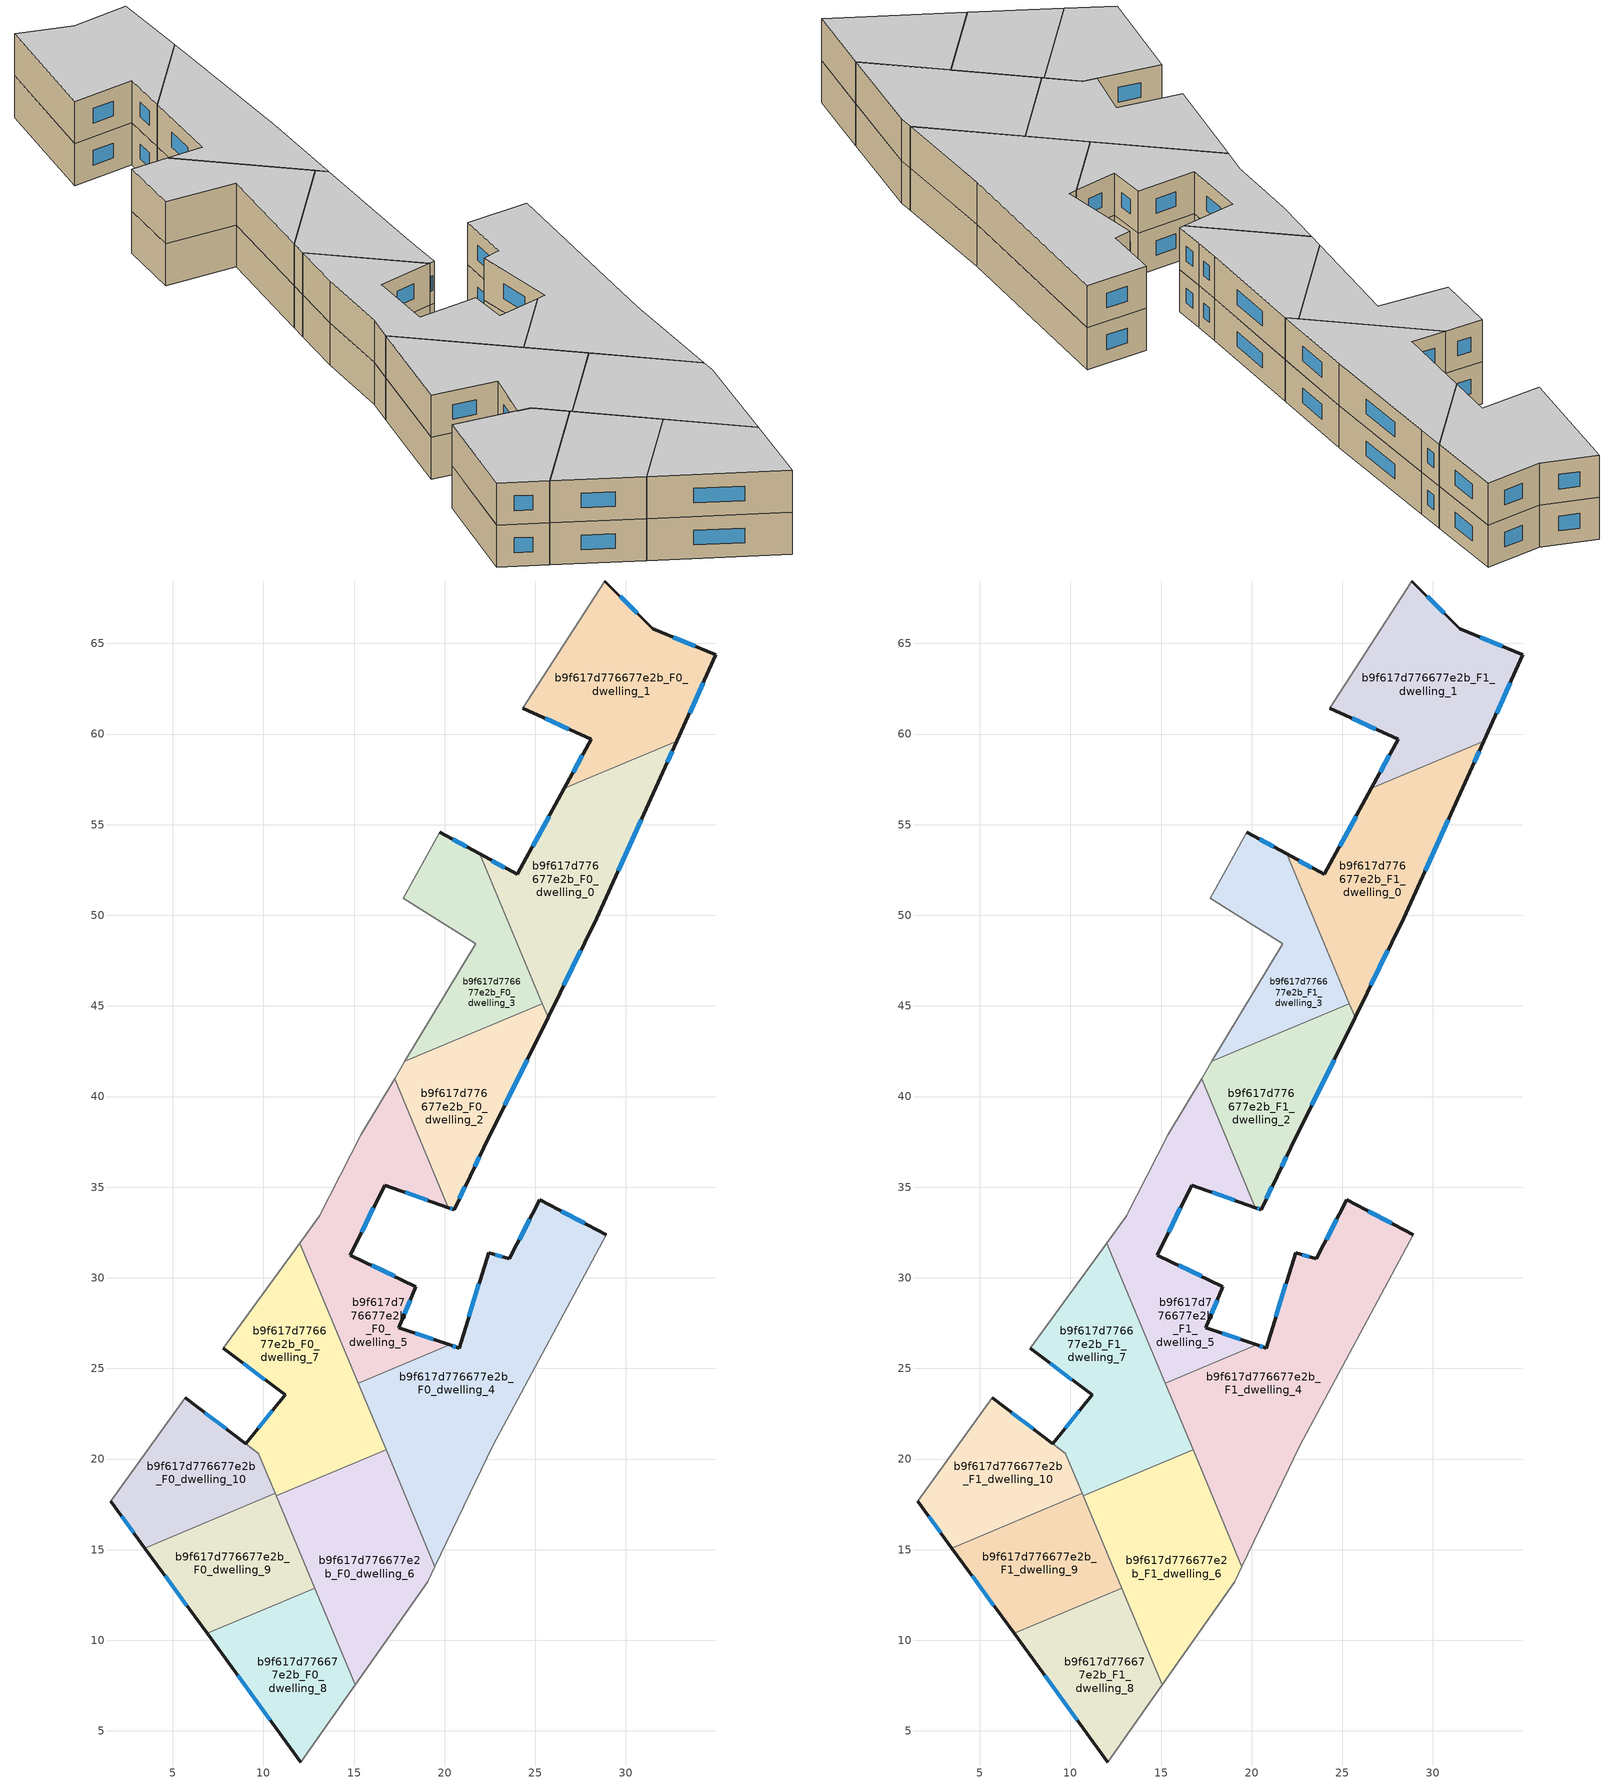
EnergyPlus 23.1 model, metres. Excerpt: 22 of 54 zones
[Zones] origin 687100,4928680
b9f617d776677e2b_F0_dwelling_0
 floor ground (EU_floor_Construction): 32.82,59.61 32.04,57.89 28.38,49.83 25.7,44.38 21.93,53.38 24,52.25 26.61,57.01 z0
 wall outside (EU_wall_Construction): 26.61,57.01 24,52.25 21.93,53.38 / 25.7,44.38 28.38,49.83 32.04,57.89 32.82,59.61 z0:3
 wall to b9f617d776677e2b_F0_dwelling_1 (EU_wall_Construction): 32.82,59.61 26.61,57.01 z0:3
 wall to b9f617d776677e2b_F0_dwelling_3 (EU_wall_Construction): 21.93,53.38 25.4,45.12 z0:3
 wall to b9f617d776677e2b_F0_dwelling_2 (EU_wall_Construction): 25.4,45.12 25.7,44.38 z0:3
 window (EU_Window_Construction): 23.33,52.62 22.61,53.02 / 25.76,55.47 24.85,53.8 / 32.3,58.45 32.57,59.05 / 29.57,52.45 30.85,55.27 / 26.58,46.15 27.51,48.06 z0.98:2.02
b9f617d776677e2b_F0_dwelling_1
 floor ground (EU_floor_Construction): 34.96,64.36 32.82,59.61 26.61,57.01 28.08,59.71 24.32,61.43 28.83,68.45 31.49,65.82 z0
 wall outside (EU_wall_Construction): 24.32,61.43 28.08,59.71 26.61,57.01 / 32.82,59.61 34.96,64.36 31.49,65.82 28.83,68.45 z0:3
 wall adiabatic (EU_wall_Construction): 28.83,68.45 24.32,61.43 z0:3
 window (EU_Window_Construction): 27.6,58.83 27.09,57.89 / 25.55,60.87 26.86,60.27 / 30.63,66.68 29.7,67.59 / 33.84,64.84 32.62,65.35 / 33.52,61.16 34.27,62.82 z0.98:2.02
b9f617d776677e2b_F0_dwelling_10
 floor ground (EU_floor_Construction): 9.75,20.28 10.66,18.11 3.46,15.09 1.57,17.67 5.69,23.37 z0
 wall outside (EU_wall_Construction): 1.57,17.67 3.46,15.09 / 9.02,20.84 5.69,23.37 z0:3
 wall adiabatic (EU_wall_Construction): 5.69,23.37 1.57,17.67 z0:3
 wall to b9f617d776677e2b_F0_dwelling_7 (EU_wall_Construction): 9.75,20.28 9.02,20.83 / 10.66,18.11 9.75,20.27 z0:3
 wall to b9f617d776677e2b_F0_dwelling_9 (EU_wall_Construction): 3.46,15.09 10.66,18.11 z0:3
 window (EU_Window_Construction): 2.19,16.83 2.85,15.93 / 7.94,21.66 6.78,22.55 z0.98:2.02
b9f617d776677e2b_F0_dwelling_2
 floor ground (EU_floor_Construction): 25.4,45.12 25.7,44.38 22.16,37.17 21.4,35.61 20.53,33.76 20.21,33.88 17.23,40.98 17.81,41.94 z0
 wall outside (EU_wall_Construction): 20.21,33.88 20.53,33.76 21.4,35.61 22.16,37.17 25.7,44.38 z0:3
 wall to b9f617d776677e2b_F0_dwelling_5 (EU_wall_Construction): 17.23,40.98 20.21,33.88 z0:3
 wall adiabatic (EU_wall_Construction): 17.81,41.94 17.23,40.98 z0:3
 wall to b9f617d776677e2b_F0_dwelling_3 (EU_wall_Construction): 25.4,45.12 17.81,41.94 z0:3
 window (EU_Window_Construction): 23.32,39.52 24.55,42.04 / 21.65,36.12 21.92,36.67 / 20.82,34.37 21.12,35.01 / 20.32,33.84 20.43,33.8 z0.98:2.02
b9f617d776677e2b_F0_dwelling_3
 floor ground (EU_floor_Construction): 21.93,53.38 25.4,45.12 17.81,41.94 21.71,48.43 17.72,50.95 19.72,54.59 z0
 wall outside (EU_wall_Construction): 21.93,53.38 19.72,54.59 z0:3
 wall adiabatic (EU_wall_Construction): 19.72,54.59 17.72,50.95 21.71,48.43 17.81,41.94 z0:3
 window (EU_Window_Construction): 21.22,53.78 20.44,54.2 z0.98:2.02
b9f617d776677e2b_F0_dwelling_4
 floor ground (EU_floor_Construction): 28.92,32.38 22.65,20.74 19.47,14.07 15.23,24.18 20.28,26.3 20.79,26.12 22.42,31.39 23.56,31.04 25.25,34.29 z0
 wall outside (EU_wall_Construction): 28.92,32.38 25.25,34.29 23.56,31.04 22.42,31.39 20.79,26.12 20.28,26.3 z0:3
 wall adiabatic (EU_wall_Construction): 19.47,14.07 22.65,20.74 28.92,32.38 z0:3
 wall to b9f617d776677e2b_F0_dwelling_5 (EU_wall_Construction): 20.28,26.3 15.23,24.18 z0:3
 wall to b9f617d776677e2b_F0_dwelling_6 (EU_wall_Construction): 16.77,20.52 19.47,14.07 z0:3
 wall to b9f617d776677e2b_F0_dwelling_7 (EU_wall_Construction): 15.23,24.18 16.77,20.52 z0:3
 window (EU_Window_Construction): 20.63,26.18 20.45,26.24 / 21.89,29.68 21.32,27.84 / 23.19,31.16 22.79,31.28 / 24.7,33.24 24.11,32.1 / 27.73,33.01 26.45,33.67 z0.98:2.02
b9f617d776677e2b_F0_dwelling_5
 floor ground (EU_floor_Construction): 17.23,40.98 20.21,33.88 16.68,35.11 14.8,31.24 18.41,29.51 17.47,27.23 20.28,26.3 15.23,24.18 12,31.91 13.08,33.4 15.4,37.93 z0
 wall outside (EU_wall_Construction): 20.28,26.3 17.47,27.23 18.41,29.51 14.8,31.24 16.68,35.11 20.21,33.88 z0:3
 wall adiabatic (EU_wall_Construction): 17.23,40.98 15.4,37.93 13.08,33.4 12,31.91 z0:3
 wall to b9f617d776677e2b_F0_dwelling_7 (EU_wall_Construction): 12,31.91 15.23,24.18 z0:3
 window (EU_Window_Construction): 19.37,26.6 18.39,26.93 / 17.83,34.71 19.06,34.28 / 15.42,32.5 16.07,33.86 / 17.24,30.08 15.98,30.68 / 17.78,27.98 18.11,28.77 z0.98:2.02
b9f617d776677e2b_F0_dwelling_6
 floor ground (EU_floor_Construction): 16.77,20.52 19.47,14.07 19.06,13.22 15.08,7.56 10.71,17.98 z0
 wall adiabatic (EU_wall_Construction): 15.08,7.56 19.06,13.22 19.47,14.07 z0:3
 wall to b9f617d776677e2b_F0_dwelling_7 (EU_wall_Construction): 16.77,20.52 10.71,17.98 z0:3
 wall to b9f617d776677e2b_F0_dwelling_8 (EU_wall_Construction): 12.85,12.88 15.08,7.56 z0:3
 wall to b9f617d776677e2b_F0_dwelling_9 (EU_wall_Construction): 10.71,17.98 12.85,12.88 z0:3
b9f617d776677e2b_F0_dwelling_7
 floor ground (EU_floor_Construction): 12,31.91 16.77,20.52 10.71,17.98 9.75,20.28 9.02,20.83 11.19,23.53 7.79,26.12 z0
 wall outside (EU_wall_Construction): 7.79,26.12 11.19,23.53 9.02,20.83 z0:3
 wall adiabatic (EU_wall_Construction): 12,31.91 7.79,26.12 z0:3
 wall to b9f617d776677e2b_F0_dwelling_9 (EU_wall_Construction): 10.66,18.11 10.71,17.98 z0:3
 window (EU_Window_Construction): 8.9,25.28 10.09,24.38 / 10.49,22.66 9.73,21.71 z0.98:2.02
b9f617d776677e2b_F0_dwelling_8
 floor ground (EU_floor_Construction): 12.85,12.88 15.08,7.56 12.07,3.29 6.89,10.39 z0
 wall outside (EU_wall_Construction): 6.89,10.39 12.07,3.29 z0:3
 wall adiabatic (EU_wall_Construction): 12.07,3.29 15.08,7.56 z0:3
 wall to b9f617d776677e2b_F0_dwelling_9 (EU_wall_Construction): 12.85,12.88 6.89,10.39 z0:3
 window (EU_Window_Construction): 8.58,8.08 10.39,5.6 z0.98:2.02
b9f617d776677e2b_F0_dwelling_9
 floor ground (EU_floor_Construction): 10.66,18.11 12.85,12.88 6.89,10.39 3.46,15.09 z0
 wall outside (EU_wall_Construction): 3.46,15.09 6.89,10.39 z0:3
 window (EU_Window_Construction): 4.57,13.56 5.77,11.92 z0.98:2.02
b9f617d776677e2b_F1_dwelling_0
 floor to b9f617d776677e2b_F0_dwelling_0 (EU_floor_Construction): 32.82,59.61 32.04,57.89 28.38,49.83 25.7,44.38 21.93,53.38 24,52.25 26.61,57.01 z3
 wall outside (EU_wall_Construction): 26.61,57.01 24,52.25 21.93,53.38 / 25.7,44.38 28.38,49.83 32.04,57.89 32.82,59.61 z3:6
 wall to b9f617d776677e2b_F1_dwelling_1 (EU_wall_Construction): 32.82,59.61 26.61,57.01 z3:6
 wall to b9f617d776677e2b_F1_dwelling_3 (EU_wall_Construction): 21.93,53.38 25.4,45.12 z3:6
 wall to b9f617d776677e2b_F1_dwelling_2 (EU_wall_Construction): 25.4,45.12 25.7,44.38 z3:6
 window (EU_Window_Construction): 23.33,52.62 22.61,53.02 / 25.76,55.47 24.85,53.8 / 32.3,58.45 32.57,59.05 / 29.57,52.45 30.85,55.27 / 26.58,46.15 27.51,48.06 z3.98:5.02
 ceiling to b9f617d776677e2b_F2_dwelling_0 (EU_floor_Construction): 28.38,49.83 32.04,57.89 32.82,59.61 26.61,57.01 24,52.25 21.93,53.38 25.7,44.38 z6
b9f617d776677e2b_F1_dwelling_1
 floor to b9f617d776677e2b_F0_dwelling_1 (EU_floor_Construction): 34.96,64.36 32.82,59.61 26.61,57.01 28.08,59.71 24.32,61.43 28.83,68.45 31.49,65.82 z3
 wall outside (EU_wall_Construction): 24.32,61.43 28.08,59.71 26.61,57.01 / 32.82,59.61 34.96,64.36 31.49,65.82 28.83,68.45 z3:6
 wall adiabatic (EU_wall_Construction): 28.83,68.45 24.32,61.43 z3:6
 window (EU_Window_Construction): 27.6,58.83 27.09,57.89 / 25.55,60.87 26.86,60.27 / 30.63,66.68 29.7,67.59 / 33.84,64.84 32.62,65.35 / 33.52,61.16 34.27,62.82 z3.98:5.02
 ceiling to b9f617d776677e2b_F2_dwelling_1 (EU_floor_Construction): 32.82,59.61 34.96,64.36 31.49,65.82 28.83,68.45 24.32,61.43 28.08,59.71 26.61,57.01 z6
b9f617d776677e2b_F1_dwelling_10
 floor to b9f617d776677e2b_F0_dwelling_10 (EU_floor_Construction): 9.75,20.28 10.66,18.11 3.46,15.09 1.57,17.67 5.69,23.37 z3
 wall outside (EU_wall_Construction): 1.57,17.67 3.46,15.09 / 9.02,20.84 5.69,23.37 z3:6
 wall adiabatic (EU_wall_Construction): 5.69,23.37 1.57,17.67 z3:6
 wall to b9f617d776677e2b_F1_dwelling_7 (EU_wall_Construction): 9.75,20.28 9.02,20.83 / 10.66,18.11 9.75,20.27 z3:6
 wall to b9f617d776677e2b_F1_dwelling_9 (EU_wall_Construction): 3.46,15.09 10.66,18.11 z3:6
 window (EU_Window_Construction): 2.19,16.83 2.85,15.93 / 7.94,21.66 6.78,22.55 z3.98:5.02
 ceiling to b9f617d776677e2b_F2_dwelling_10 (EU_floor_Construction): 10.66,18.11 9.75,20.28 5.69,23.37 1.57,17.67 3.46,15.09 z6
b9f617d776677e2b_F1_dwelling_2
 floor to b9f617d776677e2b_F0_dwelling_2 (EU_floor_Construction): 25.4,45.12 25.7,44.38 22.16,37.17 21.4,35.61 20.53,33.76 20.21,33.88 17.23,40.98 17.81,41.94 z3
 wall outside (EU_wall_Construction): 20.21,33.88 20.53,33.76 21.4,35.61 22.16,37.17 25.7,44.38 z3:6
 wall to b9f617d776677e2b_F1_dwelling_5 (EU_wall_Construction): 17.23,40.98 20.21,33.88 z3:6
 wall adiabatic (EU_wall_Construction): 17.81,41.94 17.23,40.98 z3:6
 wall to b9f617d776677e2b_F1_dwelling_3 (EU_wall_Construction): 25.4,45.12 17.81,41.94 z3:6
 window (EU_Window_Construction): 23.32,39.52 24.55,42.04 / 21.65,36.12 21.92,36.67 / 20.82,34.37 21.12,35.01 / 20.32,33.84 20.43,33.8 z3.98:5.02
 ceiling to b9f617d776677e2b_F2_dwelling_2 (EU_floor_Construction): 21.4,35.61 22.16,37.17 25.7,44.38 25.4,45.12 17.81,41.94 17.23,40.98 20.21,33.88 20.53,33.76 z6
b9f617d776677e2b_F1_dwelling_3
 floor to b9f617d776677e2b_F0_dwelling_3 (EU_floor_Construction): 21.93,53.38 25.4,45.12 17.81,41.94 21.71,48.43 17.72,50.95 19.72,54.59 z3
 wall outside (EU_wall_Construction): 21.93,53.38 19.72,54.59 z3:6
 wall adiabatic (EU_wall_Construction): 19.72,54.59 17.72,50.95 21.71,48.43 17.81,41.94 z3:6
 window (EU_Window_Construction): 21.22,53.78 20.44,54.2 z3.98:5.02
 ceiling to b9f617d776677e2b_F2_dwelling_3 (EU_floor_Construction): 25.4,45.12 21.93,53.38 19.72,54.59 17.72,50.95 21.71,48.43 17.81,41.94 z6
b9f617d776677e2b_F1_dwelling_4
 floor to b9f617d776677e2b_F0_dwelling_4 (EU_floor_Construction): 28.92,32.38 22.65,20.74 19.47,14.07 15.23,24.18 20.28,26.3 20.79,26.12 22.42,31.39 23.56,31.04 25.25,34.29 z3
 wall outside (EU_wall_Construction): 28.92,32.38 25.25,34.29 23.56,31.04 22.42,31.39 20.79,26.12 20.28,26.3 z3:6
 wall adiabatic (EU_wall_Construction): 19.47,14.07 22.65,20.74 28.92,32.38 z3:6
 wall to b9f617d776677e2b_F1_dwelling_5 (EU_wall_Construction): 20.28,26.3 15.23,24.18 z3:6
 wall to b9f617d776677e2b_F1_dwelling_6 (EU_wall_Construction): 16.77,20.52 19.47,14.07 z3:6
 wall to b9f617d776677e2b_F1_dwelling_7 (EU_wall_Construction): 15.23,24.18 16.77,20.52 z3:6
 window (EU_Window_Construction): 20.63,26.18 20.45,26.24 / 21.89,29.68 21.32,27.84 / 23.19,31.16 22.79,31.28 / 24.7,33.24 24.11,32.1 / 27.73,33.01 26.45,33.67 z3.98:5.02
 ceiling to b9f617d776677e2b_F2_dwelling_4 (EU_floor_Construction): 22.65,20.74 28.92,32.38 25.25,34.29 23.56,31.04 22.42,31.39 20.79,26.12 20.28,26.3 15.23,24.18 19.47,14.07 z6
b9f617d776677e2b_F1_dwelling_5
 floor to b9f617d776677e2b_F0_dwelling_5 (EU_floor_Construction): 17.23,40.98 20.21,33.88 16.68,35.11 14.8,31.24 18.41,29.51 17.47,27.23 20.28,26.3 15.23,24.18 12,31.91 13.08,33.4 15.4,37.93 z3
 wall outside (EU_wall_Construction): 20.28,26.3 17.47,27.23 18.41,29.51 14.8,31.24 16.68,35.11 20.21,33.88 z3:6
 wall adiabatic (EU_wall_Construction): 17.23,40.98 15.4,37.93 13.08,33.4 12,31.91 z3:6
 wall to b9f617d776677e2b_F1_dwelling_7 (EU_wall_Construction): 12,31.91 15.23,24.18 z3:6
 window (EU_Window_Construction): 19.37,26.6 18.39,26.93 / 17.83,34.71 19.06,34.28 / 15.42,32.5 16.07,33.86 / 17.24,30.08 15.98,30.68 / 17.78,27.98 18.11,28.77 z3.98:5.02
 ceiling to b9f617d776677e2b_F2_dwelling_5 (EU_floor_Construction): 20.28,26.3 17.47,27.23 18.41,29.51 14.8,31.24 16.68,35.11 20.21,33.88 17.23,40.98 15.4,37.93 13.08,33.4 12,31.91 15.23,24.18 z6
b9f617d776677e2b_F1_dwelling_6
 floor to b9f617d776677e2b_F0_dwelling_6 (EU_floor_Construction): 16.77,20.52 19.47,14.07 19.06,13.22 15.08,7.56 10.71,17.98 z3
 wall adiabatic (EU_wall_Construction): 15.08,7.56 19.06,13.22 19.47,14.07 z3:6
 wall to b9f617d776677e2b_F1_dwelling_7 (EU_wall_Construction): 16.77,20.52 10.71,17.98 z3:6
 wall to b9f617d776677e2b_F1_dwelling_8 (EU_wall_Construction): 12.85,12.88 15.08,7.56 z3:6
 wall to b9f617d776677e2b_F1_dwelling_9 (EU_wall_Construction): 10.71,17.98 12.85,12.88 z3:6
 ceiling to b9f617d776677e2b_F2_dwelling_6 (EU_floor_Construction): 15.08,7.56 19.06,13.22 19.47,14.07 16.77,20.52 10.71,17.98 z6
b9f617d776677e2b_F1_dwelling_7
 floor to b9f617d776677e2b_F0_dwelling_7 (EU_floor_Construction): 12,31.91 16.77,20.52 10.71,17.98 9.75,20.28 9.02,20.83 11.19,23.53 7.79,26.12 z3
 wall outside (EU_wall_Construction): 7.79,26.12 11.19,23.53 9.02,20.83 z3:6
 wall adiabatic (EU_wall_Construction): 12,31.91 7.79,26.12 z3:6
 wall to b9f617d776677e2b_F1_dwelling_9 (EU_wall_Construction): 10.66,18.11 10.71,17.98 z3:6
 window (EU_Window_Construction): 8.9,25.28 10.09,24.38 / 10.49,22.66 9.73,21.71 z3.98:5.02
 ceiling to b9f617d776677e2b_F2_dwelling_7 (EU_floor_Construction): 16.77,20.52 12,31.91 7.79,26.12 11.19,23.53 9.02,20.83 9.75,20.28 10.71,17.98 z6
b9f617d776677e2b_F1_dwelling_8
 floor to b9f617d776677e2b_F0_dwelling_8 (EU_floor_Construction): 12.85,12.88 15.08,7.56 12.07,3.29 6.89,10.39 z3
 wall outside (EU_wall_Construction): 6.89,10.39 12.07,3.29 z3:6
 wall adiabatic (EU_wall_Construction): 12.07,3.29 15.08,7.56 z3:6
 wall to b9f617d776677e2b_F1_dwelling_9 (EU_wall_Construction): 12.85,12.88 6.89,10.39 z3:6
 window (EU_Window_Construction): 8.58,8.08 10.39,5.6 z3.98:5.02
 ceiling to b9f617d776677e2b_F2_dwelling_8 (EU_floor_Construction): 12.07,3.29 15.08,7.56 12.85,12.88 6.89,10.39 z6
b9f617d776677e2b_F1_dwelling_9
 floor to b9f617d776677e2b_F0_dwelling_9 (EU_floor_Construction): 10.66,18.11 12.85,12.88 6.89,10.39 3.46,15.09 z3
 wall outside (EU_wall_Construction): 3.46,15.09 6.89,10.39 z3:6
 window (EU_Window_Construction): 4.57,13.56 5.77,11.92 z3.98:5.02
 ceiling to b9f617d776677e2b_F2_dwelling_9 (EU_floor_Construction): 12.85,12.88 10.66,18.11 3.46,15.09 6.89,10.39 z6
[Building]
EU S2 Campaign: North Axis=0; Terrain=City; Solar Distribution=FullExterior
[Site:Location]
Bologna: Latitude=44.5; Longitude=11.25; Time Zone=1; Elevation=37
[SizingPeriod:WeatherFileDays]
AnnualSizingPeriod: Begin Month=1; Begin Day of Month=1; End Month=12; End Day of Month=31; Day of Week for Start Day=Monday; Use Weather File Daylight Saving Period=No; Use Weather File Rain and Snow Indicators=No
[MATERIAL]
EU_InternalMass_Material: Roughness=MediumRough; Thickness=0.1; Conductivity=1; Density=1800; Specific Heat=900; Thermal Absorptance=0.9; Solar Absorptance=0.7; Visible Absorptance=0.7
[MATERIAL:NOMASS] Roughness=MediumRough; Thermal Absorptance=0.9; Solar Absorptance=0.7; Visible Absorptance=0.7
Name | Thermal Resistance
EU_wall_NoMass | 0.905828
EU_floor_NoMass | 0.67114
[WINDOWMATERIAL:SIMPLEGLAZINGSYSTEM]
EU_Window_SimpleGlazing: UFactor=4.52486; Solar Heat Gain Coefficient=0.85; Visible Transmittance=0.85
[CONSTRUCTION]
EU_wall_Construction: EU_wall_NoMass
EU_floor_Construction: EU_floor_NoMass
EU_Window_Construction: EU_Window_SimpleGlazing
EU_InternalMass_Construction: EU_InternalMass_Material
[ZONE] Type=1; Multiplier=1; Ceiling Height=autocalculate; Floor Area=autocalculate; Part of Total Floor Area=Yes
Name | Volume
b9f617d776677e2b_F0_dwelling_0; b9f617d776677e2b_F1_dwelling_0 | 181.756
b9f617d776677e2b_F0_dwelling_1; b9f617d776677e2b_F1_dwelling_1 | 181.745
b9f617d776677e2b_F0_dwelling_10; b9f617d776677e2b_F1_dwelling_10 | 120.456
b9f617d776677e2b_F0_dwelling_2; b9f617d776677e2b_F1_dwelling_2 | 129.98
b9f617d776677e2b_F0_dwelling_3; b9f617d776677e2b_F1_dwelling_3 | 129.984
b9f617d776677e2b_F0_dwelling_4; b9f617d776677e2b_F1_dwelling_4 | 293.613
b9f617d776677e2b_F0_dwelling_5; b9f617d776677e2b_F1_dwelling_5 | 173.405
b9f617d776677e2b_F0_dwelling_6; b9f617d776677e2b_F1_dwelling_6 | 181.737
b9f617d776677e2b_F0_dwelling_7; b9f617d776677e2b_F1_dwelling_7 | 182.449
b9f617d776677e2b_F0_dwelling_8; b9f617d776677e2b_F1_dwelling_8 | 121.156
b9f617d776677e2b_F0_dwelling_9; b9f617d776677e2b_F1_dwelling_9 | 121.16
[INTERNALMASS] Construction=EU_InternalMass_Construction
Name | Zone or ZoneList | Surface Area
b9f617d776677e2b_F0_dwelling_0_EU_InternalMass | b9f617d776677e2b_F0_dwelling_0 | 60.5858
b9f617d776677e2b_F0_dwelling_1_EU_InternalMass | b9f617d776677e2b_F0_dwelling_1 | 60.5812
b9f617d776677e2b_F0_dwelling_2_EU_InternalMass | b9f617d776677e2b_F0_dwelling_2 | 43.3266
b9f617d776677e2b_F0_dwelling_3_EU_InternalMass | b9f617d776677e2b_F0_dwelling_3 | 43.3278
b9f617d776677e2b_F0_dwelling_4_EU_InternalMass | b9f617d776677e2b_F0_dwelling_4 | 97.8718
b9f617d776677e2b_F0_dwelling_5_EU_InternalMass | b9f617d776677e2b_F0_dwelling_5 | 57.8013
b9f617d776677e2b_F0_dwelling_6_EU_InternalMass | b9f617d776677e2b_F0_dwelling_6 | 60.5787
b9f617d776677e2b_F0_dwelling_7_EU_InternalMass | b9f617d776677e2b_F0_dwelling_7 | 60.8172
b9f617d776677e2b_F0_dwelling_8_EU_InternalMass | b9f617d776677e2b_F0_dwelling_8 | 40.3854
b9f617d776677e2b_F0_dwelling_9_EU_InternalMass | b9f617d776677e2b_F0_dwelling_9 | 40.3868
b9f617d776677e2b_F0_dwelling_10_EU_InternalMass | b9f617d776677e2b_F0_dwelling_10 | 40.1525
b9f617d776677e2b_F1_dwelling_0_EU_InternalMass | b9f617d776677e2b_F1_dwelling_0 | 60.5858
b9f617d776677e2b_F1_dwelling_1_EU_InternalMass | b9f617d776677e2b_F1_dwelling_1 | 60.5812
b9f617d776677e2b_F1_dwelling_2_EU_InternalMass | b9f617d776677e2b_F1_dwelling_2 | 43.3266
b9f617d776677e2b_F1_dwelling_3_EU_InternalMass | b9f617d776677e2b_F1_dwelling_3 | 43.3278
b9f617d776677e2b_F1_dwelling_4_EU_InternalMass | b9f617d776677e2b_F1_dwelling_4 | 97.8718
b9f617d776677e2b_F1_dwelling_5_EU_InternalMass | b9f617d776677e2b_F1_dwelling_5 | 57.8013
b9f617d776677e2b_F1_dwelling_6_EU_InternalMass | b9f617d776677e2b_F1_dwelling_6 | 60.5787
b9f617d776677e2b_F1_dwelling_7_EU_InternalMass | b9f617d776677e2b_F1_dwelling_7 | 60.8172
b9f617d776677e2b_F1_dwelling_8_EU_InternalMass | b9f617d776677e2b_F1_dwelling_8 | 40.3854
b9f617d776677e2b_F1_dwelling_9_EU_InternalMass | b9f617d776677e2b_F1_dwelling_9 | 40.3868
b9f617d776677e2b_F1_dwelling_10_EU_InternalMass | b9f617d776677e2b_F1_dwelling_10 | 40.1525
[OTHEREQUIPMENT] Fuel Type=Electricity; Design Level Calculation Method=Watts/Area; Power per Zone Floor Area=1; Fraction Latent=0; Fraction Radiant=0; Fraction Lost=0; Carbon Dioxide Generation Rate=0; EndUse Subcategory=EU_Step8_InternalGains
Name | Zone or ZoneList or Space or SpaceList | Schedule
EU_Step8_InternalGain_b9f617d776677e2b_F0_dwelling_0_f000 | b9f617d776677e2b_F0_dwelling_0 | EU_Step8_GainSchedule_b9f617d776677e2b_F0_dwelling_0_f000
EU_Step8_InternalGain_b9f617d776677e2b_F0_dwelling_1_f000 | b9f617d776677e2b_F0_dwelling_1 | EU_Step8_GainSchedule_b9f617d776677e2b_F0_dwelling_1_f000
EU_Step8_InternalGain_b9f617d776677e2b_F0_dwelling_2_f000 | b9f617d776677e2b_F0_dwelling_2 | EU_Step8_GainSchedule_b9f617d776677e2b_F0_dwelling_2_f000
EU_Step8_InternalGain_b9f617d776677e2b_F0_dwelling_3_f000 | b9f617d776677e2b_F0_dwelling_3 | EU_Step8_GainSchedule_b9f617d776677e2b_F0_dwelling_3_f000
EU_Step8_InternalGain_b9f617d776677e2b_F0_dwelling_4_f000 | b9f617d776677e2b_F0_dwelling_4 | EU_Step8_GainSchedule_b9f617d776677e2b_F0_dwelling_4_f000
EU_Step8_InternalGain_b9f617d776677e2b_F0_dwelling_5_f000 | b9f617d776677e2b_F0_dwelling_5 | EU_Step8_GainSchedule_b9f617d776677e2b_F0_dwelling_5_f000
EU_Step8_InternalGain_b9f617d776677e2b_F0_dwelling_6_f000 | b9f617d776677e2b_F0_dwelling_6 | EU_Step8_GainSchedule_b9f617d776677e2b_F0_dwelling_6_f000
EU_Step8_InternalGain_b9f617d776677e2b_F0_dwelling_7_f000 | b9f617d776677e2b_F0_dwelling_7 | EU_Step8_GainSchedule_b9f617d776677e2b_F0_dwelling_7_f000
EU_Step8_InternalGain_b9f617d776677e2b_F0_dwelling_8_f000 | b9f617d776677e2b_F0_dwelling_8 | EU_Step8_GainSchedule_b9f617d776677e2b_F0_dwelling_8_f000
EU_Step8_InternalGain_b9f617d776677e2b_F0_dwelling_9_f000 | b9f617d776677e2b_F0_dwelling_9 | EU_Step8_GainSchedule_b9f617d776677e2b_F0_dwelling_9_f000
EU_Step8_InternalGain_b9f617d776677e2b_F0_dwelling_10_f000 | b9f617d776677e2b_F0_dwelling_10 | EU_Step8_GainSchedule_b9f617d776677e2b_F0_dwelling_10_f000
EU_Step8_InternalGain_b9f617d776677e2b_F1_dwelling_0_f000 | b9f617d776677e2b_F1_dwelling_0 | EU_Step8_GainSchedule_b9f617d776677e2b_F1_dwelling_0_f000
EU_Step8_InternalGain_b9f617d776677e2b_F1_dwelling_1_f000 | b9f617d776677e2b_F1_dwelling_1 | EU_Step8_GainSchedule_b9f617d776677e2b_F1_dwelling_1_f000
EU_Step8_InternalGain_b9f617d776677e2b_F1_dwelling_2_f000 | b9f617d776677e2b_F1_dwelling_2 | EU_Step8_GainSchedule_b9f617d776677e2b_F1_dwelling_2_f000
EU_Step8_InternalGain_b9f617d776677e2b_F1_dwelling_3_f000 | b9f617d776677e2b_F1_dwelling_3 | EU_Step8_GainSchedule_b9f617d776677e2b_F1_dwelling_3_f000
EU_Step8_InternalGain_b9f617d776677e2b_F1_dwelling_4_f000 | b9f617d776677e2b_F1_dwelling_4 | EU_Step8_GainSchedule_b9f617d776677e2b_F1_dwelling_4_f000
EU_Step8_InternalGain_b9f617d776677e2b_F1_dwelling_5_f000 | b9f617d776677e2b_F1_dwelling_5 | EU_Step8_GainSchedule_b9f617d776677e2b_F1_dwelling_5_f000
EU_Step8_InternalGain_b9f617d776677e2b_F1_dwelling_6_f000 | b9f617d776677e2b_F1_dwelling_6 | EU_Step8_GainSchedule_b9f617d776677e2b_F1_dwelling_6_f000
EU_Step8_InternalGain_b9f617d776677e2b_F1_dwelling_7_f000 | b9f617d776677e2b_F1_dwelling_7 | EU_Step8_GainSchedule_b9f617d776677e2b_F1_dwelling_7_f000
EU_Step8_InternalGain_b9f617d776677e2b_F1_dwelling_8_f000 | b9f617d776677e2b_F1_dwelling_8 | EU_Step8_GainSchedule_b9f617d776677e2b_F1_dwelling_8_f000
EU_Step8_InternalGain_b9f617d776677e2b_F1_dwelling_9_f000 | b9f617d776677e2b_F1_dwelling_9 | EU_Step8_GainSchedule_b9f617d776677e2b_F1_dwelling_9_f000
EU_Step8_InternalGain_b9f617d776677e2b_F1_dwelling_10_f000 | b9f617d776677e2b_F1_dwelling_10 | EU_Step8_GainSchedule_b9f617d776677e2b_F1_dwelling_10_f000
[ZONEVENTILATION:DESIGNFLOWRATE] Schedule=EU_AlwaysOn; Design Flow Rate Calculation Method=AirChanges/Hour; Air Changes per Hour=0.73129; Ventilation Type=Natural; Fan Pressure Rise=0; Fan Total Efficiency=1; Constant Term Coefficient=1; Temperature Term Coefficient=0; Velocity Term Coefficient=0; Velocity Squared Term Coefficient=0; Minimum Indoor Temperature=-100; Maximum Indoor Temperature=100; Delta Temperature=-100; Minimum Outdoor Temperature=-100; Maximum Outdoor Temperature=100; Maximum Wind Speed=40
Name | Zone or ZoneList or Space or SpaceList
EU_ConstantAir_b9f617d776677e2b_F0_dwelling_0 | b9f617d776677e2b_F0_dwelling_0
EU_ConstantAir_b9f617d776677e2b_F0_dwelling_1 | b9f617d776677e2b_F0_dwelling_1
EU_ConstantAir_b9f617d776677e2b_F0_dwelling_2 | b9f617d776677e2b_F0_dwelling_2
EU_ConstantAir_b9f617d776677e2b_F0_dwelling_3 | b9f617d776677e2b_F0_dwelling_3
EU_ConstantAir_b9f617d776677e2b_F0_dwelling_4 | b9f617d776677e2b_F0_dwelling_4
EU_ConstantAir_b9f617d776677e2b_F0_dwelling_5 | b9f617d776677e2b_F0_dwelling_5
EU_ConstantAir_b9f617d776677e2b_F0_dwelling_6 | b9f617d776677e2b_F0_dwelling_6
EU_ConstantAir_b9f617d776677e2b_F0_dwelling_7 | b9f617d776677e2b_F0_dwelling_7
EU_ConstantAir_b9f617d776677e2b_F0_dwelling_8 | b9f617d776677e2b_F0_dwelling_8
EU_ConstantAir_b9f617d776677e2b_F0_dwelling_9 | b9f617d776677e2b_F0_dwelling_9
EU_ConstantAir_b9f617d776677e2b_F0_dwelling_10 | b9f617d776677e2b_F0_dwelling_10
EU_ConstantAir_b9f617d776677e2b_F1_dwelling_0 | b9f617d776677e2b_F1_dwelling_0
EU_ConstantAir_b9f617d776677e2b_F1_dwelling_1 | b9f617d776677e2b_F1_dwelling_1
EU_ConstantAir_b9f617d776677e2b_F1_dwelling_2 | b9f617d776677e2b_F1_dwelling_2
EU_ConstantAir_b9f617d776677e2b_F1_dwelling_3 | b9f617d776677e2b_F1_dwelling_3
EU_ConstantAir_b9f617d776677e2b_F1_dwelling_4 | b9f617d776677e2b_F1_dwelling_4
EU_ConstantAir_b9f617d776677e2b_F1_dwelling_5 | b9f617d776677e2b_F1_dwelling_5
EU_ConstantAir_b9f617d776677e2b_F1_dwelling_6 | b9f617d776677e2b_F1_dwelling_6
EU_ConstantAir_b9f617d776677e2b_F1_dwelling_7 | b9f617d776677e2b_F1_dwelling_7
EU_ConstantAir_b9f617d776677e2b_F1_dwelling_8 | b9f617d776677e2b_F1_dwelling_8
EU_ConstantAir_b9f617d776677e2b_F1_dwelling_9 | b9f617d776677e2b_F1_dwelling_9
EU_ConstantAir_b9f617d776677e2b_F1_dwelling_10 | b9f617d776677e2b_F1_dwelling_10
[HVACTEMPLATE:THERMOSTAT] Constant Heating Setpoint=20; Constant Cooling Setpoint=50
EU_HeatOnly_b9f617d776677e2b_F0_dwelling_0; EU_HeatOnly_b9f617d776677e2b_F0_dwelling_1; EU_HeatOnly_b9f617d776677e2b_F0_dwelling_2; EU_HeatOnly_b9f617d776677e2b_F0_dwelling_3; EU_HeatOnly_b9f617d776677e2b_F0_dwelling_4; EU_HeatOnly_b9f617d776677e2b_F0_dwelling_5; EU_HeatOnly_b9f617d776677e2b_F0_dwelling_6; EU_HeatOnly_b9f617d776677e2b_F0_dwelling_7; EU_HeatOnly_b9f617d776677e2b_F0_dwelling_8; EU_HeatOnly_b9f617d776677e2b_F0_dwelling_9; EU_HeatOnly_b9f617d776677e2b_F0_dwelling_10; EU_HeatOnly_b9f617d776677e2b_F1_dwelling_0; EU_HeatOnly_b9f617d776677e2b_F1_dwelling_1; EU_HeatOnly_b9f617d776677e2b_F1_dwelling_2; EU_HeatOnly_b9f617d776677e2b_F1_dwelling_3; EU_HeatOnly_b9f617d776677e2b_F1_dwelling_4; EU_HeatOnly_b9f617d776677e2b_F1_dwelling_5; EU_HeatOnly_b9f617d776677e2b_F1_dwelling_6; EU_HeatOnly_b9f617d776677e2b_F1_dwelling_7; EU_HeatOnly_b9f617d776677e2b_F1_dwelling_8; EU_HeatOnly_b9f617d776677e2b_F1_dwelling_9; EU_HeatOnly_b9f617d776677e2b_F1_dwelling_10; EU_HeatOnly_b9f617d776677e2b_F2_dwelling_0; EU_HeatOnly_b9f617d776677e2b_F2_dwelling_1; EU_HeatOnly_b9f617d776677e2b_F2_dwelling_2; EU_HeatOnly_b9f617d776677e2b_F2_dwelling_3; EU_HeatOnly_b9f617d776677e2b_F2_dwelling_4; EU_HeatOnly_b9f617d776677e2b_F2_dwelling_5; EU_HeatOnly_b9f617d776677e2b_F2_dwelling_6; EU_HeatOnly_b9f617d776677e2b_F2_dwelling_7; EU_HeatOnly_b9f617d776677e2b_F2_dwelling_8; EU_HeatOnly_b9f617d776677e2b_F2_dwelling_9; EU_HeatOnly_b9f617d776677e2b_F2_dwelling_10; EU_HeatOnly_b9f617d776677e2b_F3_dwelling_0; EU_HeatOnly_b9f617d776677e2b_F3_dwelling_1; EU_HeatOnly_b9f617d776677e2b_F3_dwelling_2; EU_HeatOnly_b9f617d776677e2b_F3_dwelling_3; EU_HeatOnly_b9f617d776677e2b_F3_dwelling_4; EU_HeatOnly_b9f617d776677e2b_F3_dwelling_5; EU_HeatOnly_b9f617d776677e2b_F3_dwelling_6; EU_HeatOnly_b9f617d776677e2b_F3_dwelling_7; EU_HeatOnly_b9f617d776677e2b_F3_dwelling_8; EU_HeatOnly_b9f617d776677e2b_F3_dwelling_9; EU_HeatOnly_b9f617d776677e2b_F3_dwelling_10; EU_HeatOnly_b9f617d776677e2b_F4_dwelling_0; EU_HeatOnly_b9f617d776677e2b_F4_dwelling_1; EU_HeatOnly_b9f617d776677e2b_F4_dwelling_2; EU_HeatOnly_b9f617d776677e2b_F4_dwelling_3; EU_HeatOnly_b9f617d776677e2b_F4_dwelling_4; EU_HeatOnly_b9f617d776677e2b_F4_dwelling_5; EU_HeatOnly_b9f617d776677e2b_F4_dwelling_6; EU_HeatOnly_b9f617d776677e2b_F4_dwelling_7; EU_HeatOnly_b9f617d776677e2b_F4_dwelling_8; EU_HeatOnly_b9f617d776677e2b_F4_dwelling_9
[HVACTEMPLATE:ZONE:IDEALLOADSAIRSYSTEM] System Availability Schedule=EU_AlwaysOn; Maximum Heating Supply Air Temperature=50; Minimum Cooling Supply Air Temperature=13; Maximum Heating Supply Air Humidity Ratio=0.0156; Minimum Cooling Supply Air Humidity Ratio=0.0077; Heating Limit=NoLimit; Cooling Limit=NoLimit; Heating Availability Schedule=EU_AlwaysOn; Cooling Availability Schedule=EU_CoolingOff; Dehumidification Control Type=ConstantSensibleHeatRatio; Cooling Sensible Heat Ratio=0.7; Dehumidification Setpoint=60; Humidification Control Type=None; Humidification Setpoint=30; Outdoor Air Method=None; Outdoor Air Flow Rate per Person=0.00944; Outdoor Air Flow Rate per Zone Floor Area=0; Outdoor Air Flow Rate per Zone=0; Demand Controlled Ventilation Type=None; Outdoor Air Economizer Type=NoEconomizer; Heat Recovery Type=None; Sensible Heat Recovery Effectiveness=0.7; Latent Heat Recovery Effectiveness=0.65
Name | Template Thermostat
b9f617d776677e2b_F0_dwelling_0 | EU_HeatOnly_b9f617d776677e2b_F0_dwelling_0
b9f617d776677e2b_F0_dwelling_1 | EU_HeatOnly_b9f617d776677e2b_F0_dwelling_1
b9f617d776677e2b_F0_dwelling_2 | EU_HeatOnly_b9f617d776677e2b_F0_dwelling_2
b9f617d776677e2b_F0_dwelling_3 | EU_HeatOnly_b9f617d776677e2b_F0_dwelling_3
b9f617d776677e2b_F0_dwelling_4 | EU_HeatOnly_b9f617d776677e2b_F0_dwelling_4
b9f617d776677e2b_F0_dwelling_5 | EU_HeatOnly_b9f617d776677e2b_F0_dwelling_5
b9f617d776677e2b_F0_dwelling_6 | EU_HeatOnly_b9f617d776677e2b_F0_dwelling_6
b9f617d776677e2b_F0_dwelling_7 | EU_HeatOnly_b9f617d776677e2b_F0_dwelling_7
b9f617d776677e2b_F0_dwelling_8 | EU_HeatOnly_b9f617d776677e2b_F0_dwelling_8
b9f617d776677e2b_F0_dwelling_9 | EU_HeatOnly_b9f617d776677e2b_F0_dwelling_9
b9f617d776677e2b_F0_dwelling_10 | EU_HeatOnly_b9f617d776677e2b_F0_dwelling_10
b9f617d776677e2b_F1_dwelling_0 | EU_HeatOnly_b9f617d776677e2b_F1_dwelling_0
b9f617d776677e2b_F1_dwelling_1 | EU_HeatOnly_b9f617d776677e2b_F1_dwelling_1
b9f617d776677e2b_F1_dwelling_2 | EU_HeatOnly_b9f617d776677e2b_F1_dwelling_2
b9f617d776677e2b_F1_dwelling_3 | EU_HeatOnly_b9f617d776677e2b_F1_dwelling_3
b9f617d776677e2b_F1_dwelling_4 | EU_HeatOnly_b9f617d776677e2b_F1_dwelling_4
b9f617d776677e2b_F1_dwelling_5 | EU_HeatOnly_b9f617d776677e2b_F1_dwelling_5
b9f617d776677e2b_F1_dwelling_6 | EU_HeatOnly_b9f617d776677e2b_F1_dwelling_6
b9f617d776677e2b_F1_dwelling_7 | EU_HeatOnly_b9f617d776677e2b_F1_dwelling_7
b9f617d776677e2b_F1_dwelling_8 | EU_HeatOnly_b9f617d776677e2b_F1_dwelling_8
b9f617d776677e2b_F1_dwelling_9 | EU_HeatOnly_b9f617d776677e2b_F1_dwelling_9
b9f617d776677e2b_F1_dwelling_10 | EU_HeatOnly_b9f617d776677e2b_F1_dwelling_10
[SIZING:ZONE] Zone Cooling Design Supply Air Temperature Input Method=SupplyAirTemperature; Zone Cooling Design Supply Air Temperature=13; Zone Heating Design Supply Air Temperature Input Method=SupplyAirTemperature; Zone Heating Design Supply Air Temperature=50; Zone Cooling Design Supply Air Humidity Ratio=0.008; Zone Heating Design Supply Air Humidity Ratio=0.008; Cooling Design Air Flow Method=DesignDay; Cooling Design Air Flow Rate=0; Cooling Minimum Air Flow per Zone Floor Area=0.000762; Cooling Minimum Air Flow=0; Cooling Minimum Air Flow Fraction=0.2; Heating Design Air Flow Method=DesignDay; Heating Design Air Flow Rate=0; Heating Maximum Air Flow per Zone Floor Area=0.002032; Heating Maximum Air Flow=0.141576; Heating Maximum Air Flow Fraction=0.3; Account for Dedicated Outdoor Air System=No; Dedicated Outdoor Air System Control Strategy=NeutralSupplyAir; Dedicated Outdoor Air Low Setpoint Temperature for Design=autosize; Dedicated Outdoor Air High Setpoint Temperature for Design=autosize; Zone Load Sizing Method=Sensible Load Only No Latent Load; Zone Latent Cooling Design Supply Air Humidity Ratio Input Method=HumidityRatioDifference; Zone Cooling Design Supply Air Humidity Ratio Difference=0.005; Zone Latent Heating Design Supply Air Humidity Ratio Input Method=HumidityRatioDifference; Zone Humidification Design Supply Air Humidity Ratio Difference=0.005
b9f617d776677e2b_F0_dwelling_0; b9f617d776677e2b_F0_dwelling_1; b9f617d776677e2b_F0_dwelling_2; b9f617d776677e2b_F0_dwelling_3; b9f617d776677e2b_F0_dwelling_4; b9f617d776677e2b_F0_dwelling_5; b9f617d776677e2b_F0_dwelling_6; b9f617d776677e2b_F0_dwelling_7; b9f617d776677e2b_F0_dwelling_8; b9f617d776677e2b_F0_dwelling_9; b9f617d776677e2b_F0_dwelling_10; b9f617d776677e2b_F1_dwelling_0; b9f617d776677e2b_F1_dwelling_1; b9f617d776677e2b_F1_dwelling_2; b9f617d776677e2b_F1_dwelling_3; b9f617d776677e2b_F1_dwelling_4; b9f617d776677e2b_F1_dwelling_5; b9f617d776677e2b_F1_dwelling_6; b9f617d776677e2b_F1_dwelling_7; b9f617d776677e2b_F1_dwelling_8; b9f617d776677e2b_F1_dwelling_9; b9f617d776677e2b_F1_dwelling_10
[SCHEDULE:CONSTANT]
Name | Hourly Value
EU_AlwaysOn | 1
EU_CoolingOff | 0
[SCHEDULE:FILE] Column Number=1; Rows to Skip at Top=0; Number of Hours of Data=8760; Column Separator=Comma; Interpolate to Timestep=No; Minutes per Item=60; Adjust Schedule for Daylight Savings=Yes
Name | File
EU_Step8_GainSchedule_b9f617d776677e2b_F0_dwelling_0_f000 | ../../schedules/b9f617d776677e2b/b9f617d776677e2b_F0_dwelling_0_f000_gain.csv
EU_Step8_GainSchedule_b9f617d776677e2b_F0_dwelling_1_f000 | ../../schedules/b9f617d776677e2b/b9f617d776677e2b_F0_dwelling_1_f000_gain.csv
EU_Step8_GainSchedule_b9f617d776677e2b_F0_dwelling_2_f000 | ../../schedules/b9f617d776677e2b/b9f617d776677e2b_F0_dwelling_2_f000_gain.csv
EU_Step8_GainSchedule_b9f617d776677e2b_F0_dwelling_3_f000 | ../../schedules/b9f617d776677e2b/b9f617d776677e2b_F0_dwelling_3_f000_gain.csv
EU_Step8_GainSchedule_b9f617d776677e2b_F0_dwelling_4_f000 | ../../schedules/b9f617d776677e2b/b9f617d776677e2b_F0_dwelling_4_f000_gain.csv
EU_Step8_GainSchedule_b9f617d776677e2b_F0_dwelling_5_f000 | ../../schedules/b9f617d776677e2b/b9f617d776677e2b_F0_dwelling_5_f000_gain.csv
EU_Step8_GainSchedule_b9f617d776677e2b_F0_dwelling_6_f000 | ../../schedules/b9f617d776677e2b/b9f617d776677e2b_F0_dwelling_6_f000_gain.csv
EU_Step8_GainSchedule_b9f617d776677e2b_F0_dwelling_7_f000 | ../../schedules/b9f617d776677e2b/b9f617d776677e2b_F0_dwelling_7_f000_gain.csv
EU_Step8_GainSchedule_b9f617d776677e2b_F0_dwelling_8_f000 | ../../schedules/b9f617d776677e2b/b9f617d776677e2b_F0_dwelling_8_f000_gain.csv
EU_Step8_GainSchedule_b9f617d776677e2b_F0_dwelling_9_f000 | ../../schedules/b9f617d776677e2b/b9f617d776677e2b_F0_dwelling_9_f000_gain.csv
EU_Step8_GainSchedule_b9f617d776677e2b_F0_dwelling_10_f000 | ../../schedules/b9f617d776677e2b/b9f617d776677e2b_F0_dwelling_10_f000_gain.csv
EU_Step8_GainSchedule_b9f617d776677e2b_F1_dwelling_0_f000 | ../../schedules/b9f617d776677e2b/b9f617d776677e2b_F1_dwelling_0_f000_gain.csv
EU_Step8_GainSchedule_b9f617d776677e2b_F1_dwelling_1_f000 | ../../schedules/b9f617d776677e2b/b9f617d776677e2b_F1_dwelling_1_f000_gain.csv
EU_Step8_GainSchedule_b9f617d776677e2b_F1_dwelling_2_f000 | ../../schedules/b9f617d776677e2b/b9f617d776677e2b_F1_dwelling_2_f000_gain.csv
EU_Step8_GainSchedule_b9f617d776677e2b_F1_dwelling_3_f000 | ../../schedules/b9f617d776677e2b/b9f617d776677e2b_F1_dwelling_3_f000_gain.csv
EU_Step8_GainSchedule_b9f617d776677e2b_F1_dwelling_4_f000 | ../../schedules/b9f617d776677e2b/b9f617d776677e2b_F1_dwelling_4_f000_gain.csv
EU_Step8_GainSchedule_b9f617d776677e2b_F1_dwelling_5_f000 | ../../schedules/b9f617d776677e2b/b9f617d776677e2b_F1_dwelling_5_f000_gain.csv
EU_Step8_GainSchedule_b9f617d776677e2b_F1_dwelling_6_f000 | ../../schedules/b9f617d776677e2b/b9f617d776677e2b_F1_dwelling_6_f000_gain.csv
EU_Step8_GainSchedule_b9f617d776677e2b_F1_dwelling_7_f000 | ../../schedules/b9f617d776677e2b/b9f617d776677e2b_F1_dwelling_7_f000_gain.csv
EU_Step8_GainSchedule_b9f617d776677e2b_F1_dwelling_8_f000 | ../../schedules/b9f617d776677e2b/b9f617d776677e2b_F1_dwelling_8_f000_gain.csv
EU_Step8_GainSchedule_b9f617d776677e2b_F1_dwelling_9_f000 | ../../schedules/b9f617d776677e2b/b9f617d776677e2b_F1_dwelling_9_f000_gain.csv
EU_Step8_GainSchedule_b9f617d776677e2b_F1_dwelling_10_f000 | ../../schedules/b9f617d776677e2b/b9f617d776677e2b_F1_dwelling_10_f000_gain.csv
